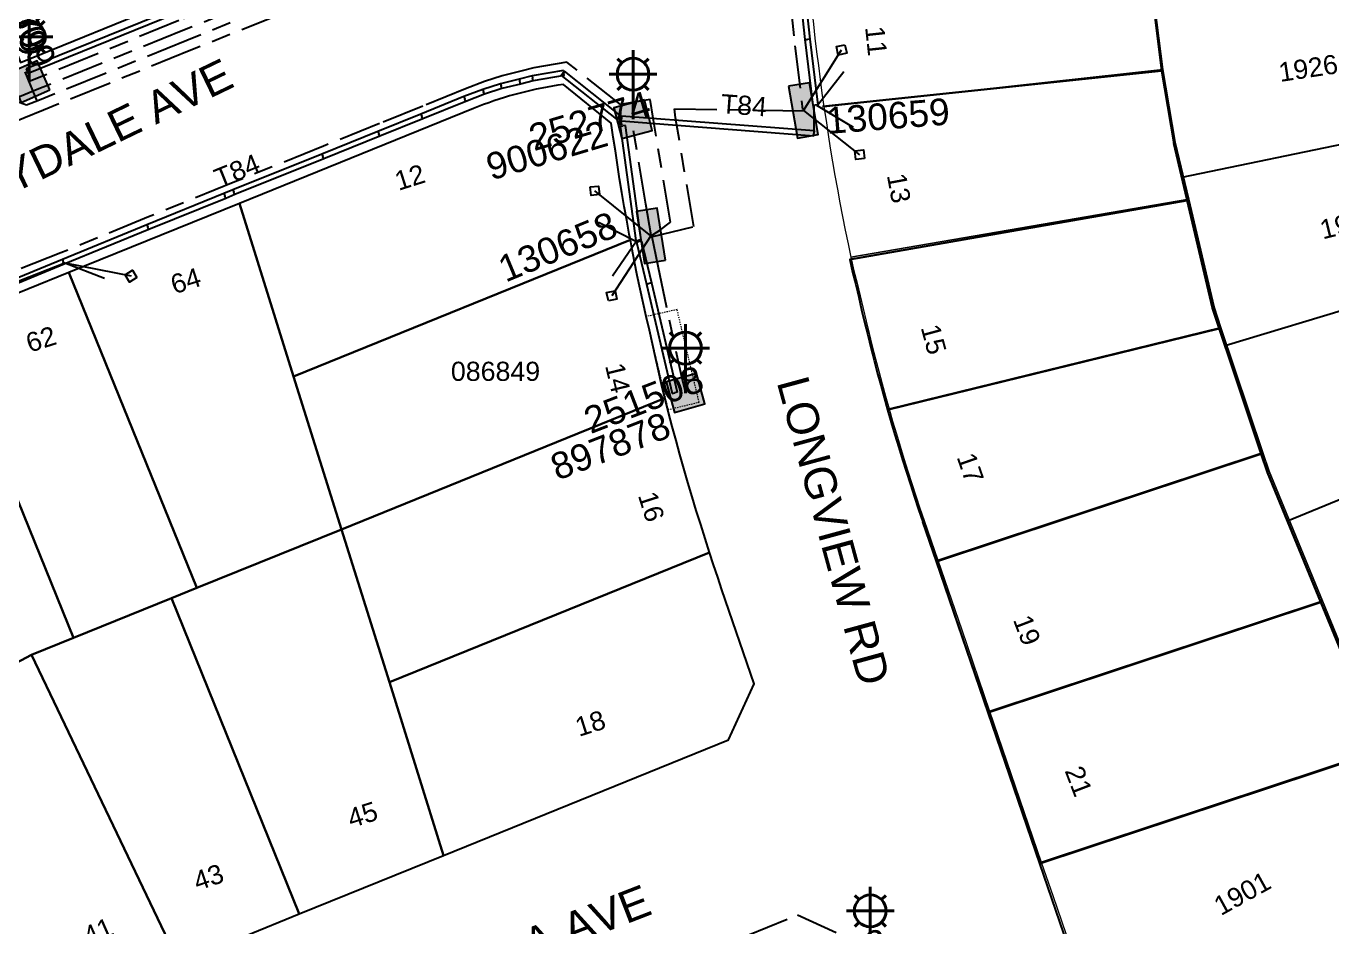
# Model space of a CAD drawing. Header units: metres. Extents: x 293673 to 295365, y 6233764 to 6235163.
# Drawn here: x 294210.9 to 294333.6, y 6234196.4 to 6234281 of the extents above; entities that cross this region are included whole.
import ezdxf
from ezdxf.enums import TextEntityAlignment as Align

# ---------------------------------------------------------------- set-up
doc = ezdxf.new("R2010")
doc.units = ezdxf.units.M
for name, pattern in [('Cable Exist UG', [8.2, 4, -1.2, 1.8, -1.2]), ('HIDDEN', [0.375, 0.25, -0.125]), ('HIDDEN2', [0.1875, 0.125, -0.0625])]:
    doc.linetypes.add(name, pattern=pattern)
doc.layers.get('0').update_dxf_attribs({"color": 6})
for name, color, linetype in [('_User Easement Numbers', 7, 'Continuous'), ('_USER new lots', 250, 'Continuous'), ('Duct_SP_EXT', 7, 'Continuous'), ('Equip_SP_SL_EXT', 7, 'Continuous'), ('Mains_HV_EXT', 7, 'Continuous'), ('Mains_LV_EXT', 7, 'Continuous'), ('Mains_LV_SL_EXT', 7, 'Continuous'), ('Notes', 7, 'Continuous'), ('Services_SP_EXT', 7, 'Continuous'), ('SupportsUG_SP_LV_EXT', 7, 'Continuous'), ('SupportsUG_SP_LV_SL_EXT', 7, 'Continuous'), ('Trench_SP_EXT', 7, 'Continuous')]:
    doc.layers.add(name, color=color, linetype=linetype)
for name, color, linetype, lineweight in [('Cadastre Land Parcels_SP_EXT', 9, 'Continuous', 5), ('Cadastre Other Property_SP_EXT', 9, 'HIDDEN', 5), ('Cadastre Roads_SP_EXT', 9, 'Continuous', 5)]:
    doc.layers.add(name, color=color, linetype=linetype, lineweight=lineweight)
doc.styles.add('COLUMN_LABEL', font='arial.ttf')
doc.styles.add('iecARIAL', font='arial.ttf', dxfattribs={"height": 2})
doc.styles.add('POLE_LABEL', font='arial.ttf')
doc.styles.get("Standard").update_dxf_attribs({"font": 'arial.ttf'})

# ---------------------------------------------------------------- blocks, each defined once
blk = doc.blocks.new('COLUMN_EXT')
blk.add_hatch(color=256).paths.add_polyline_path([(-1.49, 1.48), (-1.49, -1.49), (1.48, -1.49), (1.48, 1.48)])
blk.add_lwpolyline([(-1.49, -1.49), (1.48, -1.49), (1.48, 1.48), (-1.49, 1.48)], close=True)
for tag, height, style, flags, p in [('ASSET_NUM', 2.5, 'COLUMN_LABEL', 8, (2, 2)), ('STRUCTURE_PLANT_NUMBER', 0.2, 'POLE_LABEL', 9, (1.81, 0.03)), ('STREET_CODE', 0.2, 'COLUMN_LABEL', 9, (1.81, -0.2))]:
    blk.add_attdef(tag, text='', height=height, dxfattribs=dict(style=style, flags=flags)).set_placement(p, align=Align.MIDDLE_LEFT)
at = {"flags": 9}
for tag, p in [('COLUMN_TYPE', (1.81, -0.4)), ('OWNED_BY', (1.81, -0.6)), ('STATE', (1.81, -0.8)), ('USAGE', (1.81, -1)), ('LEGEND', (1.81, -1.2)), ('STREETNAME', (1.81, -1.6)), ('SUBURB', (1.81, -1.8)), ('LOCATION', (1.81, -1.4)), ('NOTES', (1.81, -2))]:
    blk.add_attdef(tag, text='', height=0.2, dxfattribs=at).set_placement(p, align=Align.MIDDLE_LEFT)
at = {"flags": 1}
blk.add_attdef('Z', (1.81, -2.35), '', height=0.2, dxfattribs=at)
blk = doc.blocks.new('PILLAR_EXT')
blk.add_hatch(color=256).paths.add_polyline_path([(-2.475, 0.99), (-2.475, -0.99), (2.475, -0.99), (2.475, 0.99)])
blk.add_lwpolyline([(-2.475, -0.99), (2.475, -0.99), (2.475, 0.99), (-2.475, 0.99)], close=True)
at = {"style": 'iecARIAL', "flags": 8}
blk.add_attdef('ASSET_NUM', (1.5, 3.5), '', height=2.5, dxfattribs=at)
for tag, p, flags in [('OWNED_BY', (0, -0.2), 9), ('STATE', (0, -0.4), 9), ('SUPPORT_TYPE', (0, -0.6), 9), ('USAGE', (0, -0.8), 9), ('LEGEND', (0, -1), 9), ('LOCATION', (0, -1.2), 9), ('NOTES', (0, -1.4), 9), ('STREETNAME', (0, -1.8), 9), ('SUBURB', (0, -2), 1), ('PARENT', (0, -1.6), 9)]:
    blk.add_attdef(tag, p, '', height=0.2, dxfattribs=dict(flags=flags))
blk = doc.blocks.new('SL_LANTERN_EXT')
at = {"lineweight": 40}
for p, q in [((0, 1.97), (0, 6.47)), ((-1.46, 5.68), (-1.06, 5.28)), ((1.46, 5.68), (1.06, 5.28)), ((-2.25, 4.22), (2.25, 4.22)), ((-1.46, 2.76), (-1.06, 3.16)), ((0, 0), (0, 2.72)), ((1.46, 2.76), (1.06, 3.16))]:
    blk.add_line(p, q, dxfattribs=at)
blk.add_circle((0, 4.22), 1.5, dxfattribs=at)
at = {"style": 'iecARIAL', "flags": 8}
blk.add_attdef('ASSET_NUM', (1.5, 1.5), '', height=2.5, dxfattribs=at)
for tag, p, height, flags in [('CONSTRUCTED_VOLTAGE', (0.98, -0.65), 0.2, 9), ('CONTROL_TYPE', (0.98, -0.85), 0.2, 9), ('LANTERN_PURPOSE', (0.98, -1.05), 0.2, 9), ('LANTERN_TYPE', (0.98, -1.25), 0.2, 9), ('LNUMBER', (2.18, -3.25), 2.5, 8), ('OPERATING_VOLTAGE', (0.98, -1.65), 0.2, 9), ('ORIENTATION', (0.98, -1.85), 0.2, 9), ('OWNED_BY', (0.98, -2.05), 0.2, 9), ('STATE', (0.98, -2.25), 0.2, 9), ('NO_PHASES', (0.98, -1.45), 0.2, 9), ('USAGE', (0.98, -2.45), 0.2, 9), ('CEXIST', (0.98, -2.65), 0.2, 9), ('CNEW', (0.98, -2.85), 0.2, 9), ('CNUMBER', (0.98, -3.05), 0.2, 9), ('CREMOVE', (0.98, -3.25), 0.2, 9), ('CREPLACE', (0.98, -3.45), 0.2, 9), ('LKINGHEIGHT', (0.98, -3.65), 0.2, 9), ('LBRACKET', (0.98, -3.85), 0.2, 9), ('LBRACKETVOCAB', (0.98, -4.05), 0.2, 9), ('LCATEGORY', (0.98, -4.25), 0.2, 9), ('LCHARGE1', (0.98, -4.45), 0.2, 9), ('LCHARGE1PERCENT', (0.98, -4.65), 0.2, 9), ('LCHARGE2', (0.98, -4.85), 0.2, 9), ('LCHARGE2PERCENT', (0.98, -5.05), 0.2, 9), ('LCHARGE3', (0.98, -5.25), 0.2, 9), ('LCHARGE3PERCENT', (0.98, -5.45), 0.2, 9), ('LEXIST', (0.98, -5.65), 0.2, 9), ('LLAMP', (0.98, -5.85), 0.2, 9), ('LLAMPVOCAB', (0.98, -6.05), 0.2, 9), ('LMAST', (0.98, -6.25), 0.2, 9), ('LMASTVOCAB', (0.98, -6.45), 0.2, 9), ('LNEW', (0.98, -6.65), 0.2, 9), ('LANTNUMBER', (0.98, -6.85), 0.2, 9), ('LOUTREACH', (0.98, -7.25), 0.2, 9), ('LOUTREACHVOCAB', (0.98, -7.45), 0.2, 9), ('LRATECODE', (0.98, -7.65), 0.2, 9), ('LREMOVE', (0.98, -7.85), 0.2, 9), ('LREPLACE', (0.98, -8.05), 0.2, 9), ('LTYPE', (0.98, -8.25), 0.2, 9), ('LTYPEVOCAB', (0.98, -8.45), 0.2, 9), ('LEGEND', (0.98, -8.65), 0.2, 9), ('STREETNAME', (0.98, -9.25), 0.2, 9), ('SUBURB', (0.98, -9.45), 0.2, 1), ('LOCATION', (0.98, -8.85), 0.2, 9), ('NOTES', (0.98, -9.05), 0.2, 9)]:
    blk.add_attdef(tag, p, '', height=height, dxfattribs=dict(flags=flags))
blk = doc.blocks.new('CCP_EXT')
at = {"flags": 9}
for tag, p in [('STATE', (0, -1.8)), ('LEGEND', (0, -1.4)), ('LIFE_SUPPORT', (0, -1.6)), ('NOTES', (0, -2))]:
    blk.add_attdef(tag, text='', height=0.2, dxfattribs=at).set_placement(p, align=Align.MIDDLE_LEFT)
blk.add_wipeout([(0, 0.57), (0.57, 0), (0, -0.57), (-0.57, 0)])
blk.add_lwpolyline([(-0.57, 0), (0, 0.57), (0.57, 0), (0, -0.57), (-0.57, 0)])
at = {"flags": 1}
blk.add_attdef('Z', (0, 0), '', height=0.2, dxfattribs=at)
at = {"flags": 9}
for tag, p in [('CCP_TYPE', (0, 0)), ('CONSTRUCTED_VOLTAGE', (0, -0.2)), ('OPERATING_VOLTAGE', (0, -0.6)), ('ORIENTATION', (0, -0.8)), ('OWNED_BY', (0, -1)), ('NO_PHASES', (0, -0.4)), ('USAGE', (0, -1.2))]:
    blk.add_attdef(tag, text='', height=0.2, dxfattribs=at).set_placement(p, align=Align.MIDDLE_LEFT)
blk = doc.blocks.new('A$C12BB781C')
at = {"layer": '_USER new lots'}
for p, q in [((294316.25, 6234287.4), (294317.59, 6234276.79)), ((294317.59, 6234276.79), (294318.75, 6234269.97)), ((294350.07, 6234273.12), (294319.51, 6234266.78)), ((294318.75, 6234269.97), (294320.02, 6234264.61)), ((294322.4, 6234254.5), (294318.75, 6234269.97)), ((294320.02, 6234264.61), (294322.4, 6234254.5)), ((294353.41, 6234259.99), (294323.58, 6234250.96)), ((294322.4, 6234254.5), (294323.04, 6234252.58)), ((294327.56, 6234239.05), (294322.4, 6234254.5)), ((294323.04, 6234252.58), (294326.97, 6234240.82)), ((294358.27, 6234246.31), (294329.44, 6234234.48)), ((294326.97, 6234240.82), (294327.56, 6234239.05)), ((294327.56, 6234239.05), (294332.58, 6234226.87)), ((294338.3, 6234212.97), (294327.56, 6234239.05)), ((294329.44, 6234234.48), (294327.56, 6234239.05)), ((294296.43, 6234230.7), (294295.15, 6234234.43)), ((294332.58, 6234226.87), (294329.44, 6234234.48)), ((294301.29, 6234216.51), (294296.43, 6234230.7)), ((294332.58, 6234226.87), (294301.29, 6234216.51)), ((294332.58, 6234226.87), (294301.29, 6234216.51)), ((294301.29, 6234216.51), (294332.58, 6234226.87)), ((294332.58, 6234226.87), (294338.3, 6234212.97)), ((294335.01, 6234220.95), (294332.58, 6234226.87)), ((294306.15, 6234202.32), (294301.29, 6234216.51)), ((294338.3, 6234212.97), (294306.15, 6234202.32)), ((294338.3, 6234212.97), (294306.15, 6234202.32)), ((294306.15, 6234202.32), (294338.3, 6234212.97)), ((294306.15, 6234202.32), (294338.3, 6234212.97)), ((294306.15, 6234202.32), (294338.3, 6234212.97))]:
    blk.add_line(p, q, dxfattribs=at)
at = {"layer": '_USER new lots', "linetype": 'Continuous'}
for p, q in [((294317.59, 6234276.79), (294285.73, 6234273.44)), ((294317.59, 6234276.79), (294285.73, 6234273.44)), ((294285.73, 6234273.44), (294317.59, 6234276.79)), ((294288.31, 6234259.08), (294320.02, 6234264.61)), ((294320.02, 6234264.61), (294288.31, 6234259.08)), ((294288.31, 6234259.08), (294320.02, 6234264.61)), ((294323.04, 6234252.58), (294291.85, 6234244.93)), ((294323.04, 6234252.58), (294291.85, 6234244.93)), ((294291.85, 6234244.93), (294323.04, 6234252.58)), ((294326.97, 6234240.82), (294296.43, 6234230.7)), ((294326.97, 6234240.82), (294296.43, 6234230.7)), ((294296.43, 6234230.7), (294326.97, 6234240.82))]:
    blk.add_line(p, q, dxfattribs=at)
at = {"layer": '_USER new lots'}
blk.add_lwpolyline([(294346.52, 6234162.71), (294332.67, 6234150.55, -0.084158), (294329.26, 6234148.44), (294328.9, 6234148.29), (294323.89, 6234150.58), (294313.29, 6234181.5), (294306.15, 6234202.32)], format="xyb", dxfattribs=at)
at = {"layer": '_USER new lots', "linetype": 'Continuous'}
for points in [[(294224.24, 6234283.21), (294212.4, 6234312.43), (294212.18, 6234312.35), (294198.5, 6234306.8), (294210.34, 6234277.58), (294224.24, 6234283.21)], [(294267.67, 6234260.9), (294267.57, 6234261.45), (294267.33, 6234262.75), (294267.1, 6234264.05), (294266.88, 6234265.35), (294266.66, 6234266.65), (294266.46, 6234267.95), (294266.26, 6234269.26), (294266.06, 6234270.56), (294265.88, 6234271.87), (294261.37, 6234275.51), (294260.86, 6234275.43), (294260.35, 6234275.35), (294259.84, 6234275.26), (294259.34, 6234275.16), (294258.83, 6234275.06), (294258.33, 6234274.95), (294257.82, 6234274.83), (294257.32, 6234274.7), (294256.82, 6234274.57), (294256.32, 6234274.43), (294255.83, 6234274.28), (294255.34, 6234274.12), (294254.84, 6234273.96), (294254.36, 6234273.79), (294253.87, 6234273.62), (294253.39, 6234273.43), (294252.91, 6234273.25), (294230.92, 6234264.34), (294236.02, 6234248.08), (294267.67, 6234260.9)], [(294240.52, 6234233.71), (294236.02, 6234248.08), (294230.92, 6234264.34), (294214.9, 6234257.84), (294226.91, 6234228.21), (294240.52, 6234233.71)], [(294323.04, 6234252.58), (294322.4, 6234254.5), (294320.02, 6234264.61), (294288.31, 6234259.08), (294288.54, 6234257.89), (294288.86, 6234256.72), (294289.13, 6234255.53), (294289.41, 6234254.35), (294289.69, 6234253.17), (294289.98, 6234251.98), (294290.27, 6234250.8), (294290.57, 6234249.62), (294290.88, 6234248.45), (294291.2, 6234247.27), (294291.52, 6234246.1), (294291.85, 6234244.93), (294323.04, 6234252.58)], [(294270.9, 6234246.03), (294270.6, 6234247.31), (294270.31, 6234248.59), (294270.02, 6234249.87), (294269.74, 6234251.15), (294269.47, 6234252.44), (294269.14, 6234253.7), (294268.86, 6234254.99), (294268.59, 6234256.28), (294268.32, 6234257.57), (294268.06, 6234258.86), (294267.81, 6234260.16), (294267.67, 6234260.9), (294236.02, 6234248.08), (294240.52, 6234233.71), (294270.9, 6234246.03)], [(294224.53, 6234227.25), (294226.91, 6234228.21), (294214.9, 6234257.84), (294203.31, 6234253.15), (294215.32, 6234223.52), (294224.53, 6234227.25)], [(294211.37, 6234221.93), (294215.32, 6234223.52), (294203.31, 6234253.15), (294201.94, 6234252.59), (294200.85, 6234252.14), (294199.75, 6234251.69), (294198.67, 6234251.23), (294197.58, 6234250.75), (294196.5, 6234250.28), (294195.42, 6234249.79), (294194.34, 6234249.3), (294193.27, 6234248.81), (294192.2, 6234248.3), (294191.13, 6234247.79), (294190.07, 6234247.27), (294189.01, 6234246.74), (294203.26, 6234217.64), (294211.37, 6234221.93)], [(294326.97, 6234240.82), (294323.04, 6234252.58), (294291.85, 6234244.93), (294292.19, 6234243.76), (294292.53, 6234242.58), (294292.89, 6234241.41), (294293.25, 6234240.24), (294293.61, 6234239.08), (294293.99, 6234237.91), (294294.37, 6234236.75), (294294.76, 6234235.59), (294295.15, 6234234.43), (294296.43, 6234230.7), (294326.97, 6234240.82)], [(294275.11, 6234231.55), (294274.69, 6234232.86), (294274.28, 6234234.16), (294273.87, 6234235.47), (294273.47, 6234236.78), (294273.08, 6234238.1), (294272.7, 6234239.42), (294272.33, 6234240.73), (294271.96, 6234242.06), (294271.6, 6234243.38), (294271.25, 6234244.7), (294270.9, 6234246.03), (294240.52, 6234233.71), (294245.02, 6234219.35), (294275.11, 6234231.55)], [(294332.58, 6234226.87), (294327.56, 6234239.06), (294326.97, 6234240.82), (294296.43, 6234230.7), (294298.67, 6234224.16), (294301.29, 6234216.51), (294332.58, 6234226.87)], [(294250.12, 6234203.07), (294245.02, 6234219.35), (294240.52, 6234233.71), (294226.91, 6234228.21), (294224.53, 6234227.25), (294236.55, 6234197.58), (294250.12, 6234203.07)], [(294276.9, 6234213.93), (294279.31, 6234219.21), (294276.28, 6234228.04), (294275.88, 6234229.21), (294275.49, 6234230.38), (294275.11, 6234231.55), (294245.02, 6234219.35), (294250.12, 6234203.07), (294276.9, 6234213.93)], [(294226.08, 6234193.16), (294226.85, 6234193.52), (294227.62, 6234193.87), (294228.39, 6234194.21), (294229.16, 6234194.55), (294229.94, 6234194.88), (294230.72, 6234195.21), (294231.5, 6234195.53), (294236.55, 6234197.58), (294224.53, 6234227.25), (294215.32, 6234223.52), (294211.37, 6234221.93), (294225.32, 6234192.8), (294226.08, 6234193.16)], [(294214.38, 6234186.78), (294215.14, 6234187.25), (294215.9, 6234187.71), (294216.67, 6234188.17), (294217.44, 6234188.62), (294218.21, 6234189.07), (294218.99, 6234189.51), (294219.77, 6234189.94), (294220.55, 6234190.37), (294221.33, 6234190.79), (294222.12, 6234191.21), (294222.92, 6234191.61), (294223.72, 6234192.02), (294224.51, 6234192.41), (294225.32, 6234192.8), (294211.37, 6234221.93), (294203.26, 6234217.64), (294196.06, 6234213.84), (294213.63, 6234186.3), (294214.38, 6234186.78)]]:
    blk.add_lwpolyline(points, close=True, dxfattribs=at)
at = {"layer": '_USER new lots'}
blk.add_lwpolyline([(294338.3, 6234212.97), (294332.58, 6234226.87), (294301.29, 6234216.51), (294306.16, 6234202.31), (294338.3, 6234212.97)], close=True, dxfattribs=at)
for s, rotation, p in [('1926', 8.575, (294331.38, 6234277.05, 126.25)), ('1925', 13.7952, (294335.25, 6234262.49)), ('1901', 28.9744, (294325.18, 6234199.51))]:
    blk.add_text(s, height=1.8, rotation=rotation, dxfattribs=at).set_placement(p, align=Align.MIDDLE_CENTER)

msp = doc.modelspace()

# ---------------------------------------------------------------- linework, layer by layer
at = {"layer": 'Cadastre Land Parcels_SP_EXT', "linetype": 'Continuous'}
for points in [[(294224.24, 6234283.21), (294212.4, 6234312.43), (294212.18, 6234312.35), (294198.5, 6234306.8), (294210.34, 6234277.58), (294224.24, 6234283.21)], [(294317.72, 6234276.91), (294316.38, 6234287.51), (294316.3, 6234289.25), (294284.28, 6234287.66), (294284.38, 6234286.36), (294284.5, 6234285.06), (294284.62, 6234283.76), (294284.74, 6234282.46), (294284.88, 6234281.16), (294285.02, 6234279.87), (294285.18, 6234278.57), (294285.34, 6234277.28), (294285.5, 6234275.98), (294285.68, 6234274.69), (294285.86, 6234273.4), (294317.72, 6234276.91)], [(294320.15, 6234264.73), (294318.89, 6234270.08), (294317.72, 6234276.91), (294285.86, 6234273.4), (294286.06, 6234272.11), (294286.25, 6234270.82), (294286.46, 6234269.53), (294286.68, 6234268.24), (294286.9, 6234266.96), (294287.13, 6234265.68), (294287.37, 6234264.39), (294287.61, 6234263.11), (294287.87, 6234261.83), (294288.13, 6234260.55), (294288.4, 6234259.28), (294320.15, 6234264.73)], [(294267.67, 6234260.9), (294267.57, 6234261.45), (294267.33, 6234262.75), (294267.1, 6234264.05), (294266.88, 6234265.35), (294266.66, 6234266.65), (294266.46, 6234267.95), (294266.26, 6234269.26), (294266.06, 6234270.56), (294265.88, 6234271.87), (294261.37, 6234275.51), (294260.86, 6234275.43), (294260.35, 6234275.35), (294259.84, 6234275.26), (294259.34, 6234275.16), (294258.83, 6234275.06), (294258.33, 6234274.95), (294257.82, 6234274.83), (294257.32, 6234274.7), (294256.82, 6234274.57), (294256.32, 6234274.43), (294255.83, 6234274.28), (294255.34, 6234274.12), (294254.84, 6234273.96), (294254.36, 6234273.79), (294253.87, 6234273.62), (294253.39, 6234273.43), (294252.91, 6234273.25), (294230.92, 6234264.34), (294236.02, 6234248.08), (294267.67, 6234260.9)], [(294240.52, 6234233.71), (294236.02, 6234248.08), (294230.92, 6234264.34), (294214.9, 6234257.84), (294226.91, 6234228.21), (294240.52, 6234233.71)], [(294323.17, 6234252.69), (294322.53, 6234254.62), (294320.15, 6234264.73), (294288.4, 6234259.28), (294288.67, 6234258), (294289, 6234256.84), (294289.26, 6234255.65), (294289.54, 6234254.47), (294289.82, 6234253.28), (294290.11, 6234252.1), (294290.41, 6234250.92), (294290.71, 6234249.74), (294291.02, 6234248.56), (294291.33, 6234247.39), (294291.66, 6234246.21), (294291.98, 6234245.04), (294323.17, 6234252.69)], [(294270.9, 6234246.03), (294270.6, 6234247.31), (294270.31, 6234248.59), (294270.02, 6234249.87), (294269.74, 6234251.15), (294269.47, 6234252.44), (294269.14, 6234253.7), (294268.86, 6234254.99), (294268.59, 6234256.28), (294268.32, 6234257.57), (294268.06, 6234258.86), (294267.81, 6234260.16), (294267.67, 6234260.9), (294236.02, 6234248.08), (294240.52, 6234233.71), (294270.9, 6234246.03)], [(294224.53, 6234227.25), (294226.91, 6234228.21), (294214.9, 6234257.84), (294203.31, 6234253.15), (294215.32, 6234223.52), (294224.53, 6234227.25)], [(294211.37, 6234221.93), (294215.32, 6234223.52), (294203.31, 6234253.15), (294201.94, 6234252.59), (294200.85, 6234252.14), (294199.75, 6234251.69), (294198.67, 6234251.23), (294197.58, 6234250.75), (294196.5, 6234250.28), (294195.42, 6234249.79), (294194.34, 6234249.3), (294193.27, 6234248.81), (294192.2, 6234248.3), (294191.13, 6234247.79), (294190.07, 6234247.27), (294189.01, 6234246.74), (294203.26, 6234217.64), (294211.37, 6234221.93)], [(294327.11, 6234240.93), (294323.17, 6234252.69), (294291.98, 6234245.04), (294292.32, 6234243.87), (294292.67, 6234242.7), (294293.02, 6234241.53), (294293.38, 6234240.36), (294293.75, 6234239.19), (294294.12, 6234238.02), (294294.5, 6234236.86), (294294.89, 6234235.7), (294295.28, 6234234.54), (294296.56, 6234230.81), (294327.11, 6234240.93)], [(294275.11, 6234231.55), (294274.69, 6234232.86), (294274.28, 6234234.16), (294273.87, 6234235.47), (294273.47, 6234236.78), (294273.08, 6234238.1), (294272.7, 6234239.42), (294272.33, 6234240.73), (294271.96, 6234242.06), (294271.6, 6234243.38), (294271.25, 6234244.7), (294270.9, 6234246.03), (294240.52, 6234233.71), (294245.02, 6234219.35), (294275.11, 6234231.55)], [(294332.71, 6234226.99), (294327.7, 6234239.17), (294327.11, 6234240.93), (294296.56, 6234230.81), (294298.81, 6234224.27), (294301.43, 6234216.62), (294332.71, 6234226.99)], [(294250.12, 6234203.07), (294245.02, 6234219.35), (294240.52, 6234233.71), (294226.91, 6234228.21), (294224.53, 6234227.25), (294236.55, 6234197.58), (294250.12, 6234203.07)], [(294276.9, 6234213.93), (294279.31, 6234219.21), (294276.28, 6234228.04), (294275.88, 6234229.21), (294275.49, 6234230.38), (294275.11, 6234231.55), (294245.02, 6234219.35), (294250.12, 6234203.07), (294276.9, 6234213.93)], [(294226.08, 6234193.16), (294226.85, 6234193.52), (294227.62, 6234193.87), (294228.39, 6234194.21), (294229.16, 6234194.55), (294229.94, 6234194.88), (294230.72, 6234195.21), (294231.5, 6234195.53), (294236.55, 6234197.58), (294224.53, 6234227.25), (294215.32, 6234223.52), (294211.37, 6234221.93), (294225.32, 6234192.8), (294226.08, 6234193.16)], [(294338.44, 6234213.08), (294332.71, 6234226.99), (294301.43, 6234216.62), (294306.29, 6234202.43), (294338.44, 6234213.08)], [(294214.38, 6234186.78), (294215.14, 6234187.25), (294215.9, 6234187.71), (294216.67, 6234188.17), (294217.44, 6234188.62), (294218.21, 6234189.07), (294218.99, 6234189.51), (294219.77, 6234189.94), (294220.55, 6234190.37), (294221.33, 6234190.79), (294222.12, 6234191.21), (294222.92, 6234191.61), (294223.72, 6234192.02), (294224.51, 6234192.41), (294225.32, 6234192.8), (294211.37, 6234221.93), (294203.26, 6234217.64), (294196.06, 6234213.84), (294213.63, 6234186.3), (294214.38, 6234186.78)]]:
    msp.add_lwpolyline(points, close=True, dxfattribs=at)
msp.add_lwpolyline([(294316.38, 6234287.51), (294317.72, 6234276.91), (294318.89, 6234270.08), (294320.15, 6234264.73), (294322.53, 6234254.62), (294323.17, 6234252.69), (294327.11, 6234240.93), (294327.7, 6234239.17), (294332.71, 6234226.99), (294338.44, 6234213.08), (294306.29, 6234202.43), (294307.4, 6234199.21), (294324.02, 6234150.69)], dxfattribs=at)
at = {"layer": 'Cadastre Other Property_SP_EXT', "linetype": 'HIDDEN2'}
msp.add_lwpolyline([(294269.14, 6234253.7), (294271.21, 6234244.96), (294274.13, 6234245.66), (294272.06, 6234254.36), (294269.14, 6234253.7)], close=True, dxfattribs=at)
at = {"layer": 'Duct_SP_EXT'}
for p, q in [((294283.23, 6234287.63), (294284.07, 6234279.73)), ((294283.7, 6234287.67), (294284.55, 6234279.78)), ((294224.75, 6234282.59), (294210.89, 6234276.98)), ((294224.93, 6234282.15), (294211.08, 6234276.53)), ((294284.07, 6234279.73), (294284.31, 6234279.75)), ((294284.07, 6234279.73), (294284.81, 6234273.56)), ((294284.55, 6234279.78), (294284.31, 6234279.75)), ((294284.55, 6234279.78), (294285.28, 6234273.61)), ((294210.89, 6234276.98), (294210.88, 6234276.97)), ((294210.88, 6234276.97), (294210.97, 6234276.75)), ((294210.89, 6234276.98), (294210.99, 6234276.76)), ((294211.06, 6234276.53), (294210.97, 6234276.75)), ((294211.08, 6234276.53), (294210.99, 6234276.76)), ((294211.08, 6234276.53), (294211.06, 6234276.53)), ((294257.21, 6234276.01), (294255.46, 6234275.58)), ((294258.43, 6234276.32), (294257.21, 6234276.01)), ((294257.21, 6234276.01), (294257.27, 6234275.78)), ((294261.37, 6234276.82), (294258.43, 6234276.32)), ((294258.43, 6234276.32), (294258.48, 6234276.09)), ((294258.53, 6234275.85), (294258.48, 6234276.09)), ((294261.45, 6234276.34), (294258.53, 6234275.85)), ((294261.17, 6234276.39), (294261.32, 6234276.58)), ((294266.39, 6234272.25), (294261.17, 6234276.39)), ((294261.47, 6234276.76), (294261.32, 6234276.58)), ((294261.37, 6234276.82), (294261.41, 6234276.58)), ((294261.45, 6234276.34), (294261.41, 6234276.58)), ((294266.69, 6234272.62), (294261.47, 6234276.76)), ((294253.8, 6234275.04), (294252.02, 6234274.37)), ((294255.46, 6234275.58), (294253.8, 6234275.04)), ((294253.8, 6234275.04), (294253.88, 6234274.81)), ((294253.96, 6234274.59), (294253.88, 6234274.81)), ((294255.6, 6234275.12), (294253.96, 6234274.59)), ((294255.46, 6234275.58), (294255.53, 6234275.35)), ((294255.6, 6234275.12), (294255.53, 6234275.35)), ((294257.33, 6234275.55), (294255.6, 6234275.12)), ((294257.33, 6234275.55), (294257.27, 6234275.78)), ((294258.53, 6234275.85), (294257.33, 6234275.55)), ((294252.02, 6234274.37), (294247.98, 6234272.73)), ((294252.2, 6234273.92), (294248.16, 6234272.29)), ((294252.02, 6234274.37), (294252.11, 6234274.14)), ((294252.2, 6234273.92), (294252.11, 6234274.14)), ((294253.96, 6234274.59), (294252.2, 6234273.92)), ((294284.81, 6234273.56), (294285.05, 6234273.58)), ((294285.28, 6234273.61), (294285.05, 6234273.58)), ((294247.98, 6234272.73), (294243.93, 6234271.09)), ((294248.16, 6234272.29), (294244.11, 6234270.65)), ((294247.98, 6234272.73), (294248.07, 6234272.51)), ((294248.16, 6234272.29), (294248.07, 6234272.51)), ((294266.39, 6234272.25), (294266.54, 6234272.44)), ((294266.69, 6234272.62), (294266.54, 6234272.44)), ((294266.81, 6234272.05), (294266.83, 6234272.29)), ((294266.85, 6234272.53), (294266.83, 6234272.29)), ((294284.94, 6234271.14), (294266.85, 6234272.53)), ((294243.93, 6234271.09), (294238.68, 6234268.97)), ((294243.93, 6234271.09), (294244.02, 6234270.87)), ((294266.74, 6234271.6), (294266.97, 6234271.63)), ((294268.2, 6234260.86), (294266.74, 6234271.6)), ((294284.9, 6234270.66), (294266.81, 6234272.05)), ((294267.21, 6234271.66), (294266.97, 6234271.63)), ((294268.68, 6234260.92), (294267.21, 6234271.66)), ((294284.94, 6234271.14), (294284.92, 6234270.9)), ((294244.11, 6234270.65), (294238.86, 6234268.52)), ((294244.11, 6234270.65), (294244.02, 6234270.87)), ((294284.9, 6234270.66), (294284.92, 6234270.9)), ((294238.68, 6234268.97), (294230.32, 6234265.61)), ((294238.68, 6234268.97), (294238.77, 6234268.75)), ((294238.86, 6234268.52), (294238.77, 6234268.75)), ((294238.86, 6234268.52), (294230.5, 6234265.17)), ((294229.46, 6234265.26), (294222.23, 6234262.33)), ((294230.32, 6234265.61), (294229.46, 6234265.26)), ((294229.46, 6234265.26), (294229.46, 6234265.26)), ((294229.46, 6234265.26), (294229.55, 6234265.04)), ((294229.46, 6234265.26), (294229.55, 6234265.04)), ((294229.64, 6234264.81), (294229.55, 6234265.04)), ((294229.64, 6234264.81), (294229.55, 6234265.04)), ((294230.5, 6234265.17), (294229.64, 6234264.81)), ((294230.32, 6234265.61), (294230.41, 6234265.39)), ((294230.5, 6234265.17), (294230.41, 6234265.39)), ((294229.64, 6234264.81), (294222.41, 6234261.88)), ((294229.64, 6234264.81), (294229.64, 6234264.81)), ((294222.23, 6234262.33), (294214.28, 6234259.07)), ((294222.23, 6234262.33), (294222.32, 6234262.1)), ((294222.41, 6234261.88), (294222.32, 6234262.1)), ((294268.2, 6234260.86), (294268.44, 6234260.89)), ((294268.24, 6234260.69), (294268.48, 6234260.75)), ((294268.24, 6234260.69), (294269.18, 6234256.76)), ((294268.68, 6234260.92), (294268.44, 6234260.89)), ((294268.71, 6234260.8), (294268.48, 6234260.75)), ((294268.71, 6234260.8), (294269.65, 6234256.87)), ((294214.28, 6234259.07), (294208.6, 6234256.73)), ((294214.28, 6234259.07), (294214.37, 6234258.84)), ((294214.46, 6234258.62), (294214.37, 6234258.84)), ((294214.46, 6234258.62), (294208.79, 6234256.28)), ((294269.18, 6234256.76), (294269.41, 6234256.82)), ((294269.18, 6234256.76), (294271.61, 6234246.49)), ((294269.65, 6234256.87), (294269.41, 6234256.82)), ((294269.65, 6234256.87), (294272.08, 6234246.6)), ((294271.61, 6234246.49), (294271.84, 6234246.54)), ((294272.08, 6234246.6), (294271.84, 6234246.54))]:
    msp.add_line(p, q, dxfattribs=at)
at = {"layer": 'Mains_HV_EXT', "linetype": 'Cable Exist UG'}
for points in [[(294234.09, 6234283.99), (294225.62, 6234280.58), (294211.75, 6234274.96), (294204.82, 6234272.14)], [(294234.85, 6234282.13), (294226.37, 6234278.72), (294212.51, 6234273.11), (294205.57, 6234270.29)]]:
    msp.add_lwpolyline(points, dxfattribs=at)
at = {"layer": 'Mains_LV_EXT', "linetype": 'Cable Exist UG'}
for points in [[(294282.06, 6234317.94), (294281.76, 6234312.97), (294281.76, 6234312.97), (294281.6, 6234309.88), (294281.65, 6234301.87), (294281.81, 6234295.02), (294282.28, 6234287.04), (294283.13, 6234279.13), (294283.86, 6234273.15)], [(294234.96, 6234285.4), (294234.89, 6234283.23), (294234.89, 6234283.23), (294225.99, 6234279.65), (294212.13, 6234274.03), (294210.92, 6234273.55), (294208.11, 6234274.56), (294208.11, 6234274.56), (294204.45, 6234273.07), (294197.49, 6234270.19), (294189.59, 6234266.88), (294183.82, 6234264.29)], [(294269.66, 6234261.2), (294273.62, 6234262.16), (294273.62, 6234262.16), (294271.92, 6234272.37), (294271.81, 6234273.23), (294284.03, 6234273.03)], [(294278.71, 6234195.58), (294283.37, 6234197.48), (294288.57, 6234195.13)]]:
    msp.add_lwpolyline(points, dxfattribs=at)
at = {"layer": 'Mains_LV_SL_EXT', "linetype": 'Cable Exist UG'}
for points in [[(294234.87, 6234285.49), (294232.18, 6234284.29), (294232.18, 6234284.29), (294225.24, 6234281.51), (294211.15, 6234275.78)], [(294269.61, 6234261.34), (294269.12, 6234264.25), (294269.12, 6234264.25), (294267.81, 6234272.18)], [(294269.66, 6234261.34), (294270.24, 6234258.48), (294270.24, 6234258.48), (294272.5, 6234247.92), (294272.85, 6234246.58)]]:
    msp.add_lwpolyline(points, dxfattribs=at)
at = {"layer": 'Trench_SP_EXT', "linetype": 'Cable Exist UG'}
for points in [[(294211.93, 6234273.88), (294210.78, 6234276.69)], [(294285.26, 6234273.57), (294288.06, 6234277.14)], [(294285.18, 6234273.56), (294289.07, 6234271.2)], [(294284.93, 6234273.5), (294284.92, 6234270.9)], [(294268.26, 6234260.73), (294264.59, 6234262.58)], [(294214.52, 6234258.75), (294218.93, 6234257.07)]]:
    msp.add_lwpolyline(points, dxfattribs=at)

# ---------------------------------------------------------------- block references
at = {"layer": 'Equip_SP_SL_EXT'}
ref = msp.add_blockref('SL_LANTERN_EXT', (294211.15, 6234275.78), dxfattribs=at)
ref.add_attrib('ASSET_NUM', '251509', dxfattribs={"layer": '0', "height": 2.5, "rotation": 292.2598, "style": 'iecARIAL'}).set_placement((294212.65, 6234277.28), align=Align.MIDDLE_RIGHT)
ref = msp.add_blockref('SL_LANTERN_EXT', (294267.92, 6234272.25), dxfattribs=at)
ref.add_attrib('ASSET_NUM', '252774', dxfattribs={"layer": '0', "height": 2.5, "rotation": 16.5528, "style": 'iecARIAL'}).set_placement((294269.42, 6234273.75), align=Align.MIDDLE_RIGHT)
ref = msp.add_blockref('SL_LANTERN_EXT', (294272.85, 6234246.52), dxfattribs=at)
ref.add_attrib('ASSET_NUM', '251508', dxfattribs={"layer": '0', "height": 2.5, "rotation": 21.1504, "style": 'iecARIAL'}).set_placement((294274.35, 6234248.02), align=Align.MIDDLE_RIGHT)
ref = msp.add_blockref('SL_LANTERN_EXT', (294290.22, 6234193.64), dxfattribs=at)
ref.add_attrib('ASSET_NUM', '258788', dxfattribs={"layer": '0', "height": 2.5, "rotation": 19.8464, "style": 'iecARIAL'}).set_placement((294291.72, 6234195.14), align=Align.MIDDLE_RIGHT)
at = {"layer": 'SupportsUG_SP_LV_EXT'}
ref = msp.add_blockref('PILLAR_EXT', (294283.94, 6234273.07), dxfattribs=dict(at, rotation=279.7714292595877))
ref.add_attrib('ASSET_NUM', '130659', dxfattribs={"layer": '0', "height": 2.5, "rotation": 4.4605, "style": 'iecARIAL'}).set_placement((294286.06, 6234272.1), align=Align.MIDDLE_LEFT)
ref = msp.add_blockref('PILLAR_EXT', (294269.6, 6234261.3), dxfattribs=dict(at, rotation=99.01955499107916))
ref.add_attrib('ASSET_NUM', '130658', dxfattribs={"layer": '0', "height": 2.5, "rotation": 22.5296, "style": 'iecARIAL'}).set_placement((294266.22, 6234262.5), align=Align.MIDDLE_RIGHT)
at = {"layer": 'SupportsUG_SP_LV_SL_EXT'}
ref = msp.add_blockref('COLUMN_EXT', (294211.15, 6234275.78), dxfattribs=dict(at, rotation=113.803647157019))
ref.add_attrib('ASSET_NUM', '897879', dxfattribs={"layer": '0', "height": 2.5, "rotation": 292.2598, "style": 'COLUMN_LABEL'}).set_placement((294211.92, 6234278.66), align=Align.MIDDLE_RIGHT)
ref = msp.add_blockref('COLUMN_EXT', (294267.92, 6234272.25), dxfattribs=dict(at, rotation=194.5511648680015))
ref.add_attrib('ASSET_NUM', '900622', dxfattribs={"layer": '0', "height": 2.5, "rotation": 16.5528, "style": 'COLUMN_LABEL'}).set_placement((294265.4, 6234271), align=Align.MIDDLE_RIGHT)
ref = msp.add_blockref('COLUMN_EXT', (294272.85, 6234246.52), dxfattribs=dict(at, rotation=195.4373057546725))
ref.add_attrib('ASSET_NUM', '897878', dxfattribs={"layer": '0', "height": 2.5, "rotation": 21.1504, "style": 'COLUMN_LABEL'}).set_placement((294271.22, 6234243.64), align=Align.MIDDLE_RIGHT)

# ---------------------------------------------------------------- texts
at = {"layer": '_User Easement Numbers'}
msp.add_text('086849', height=1.8, dxfattribs=at).set_placement((294250.8, 6234247.66))
at = {"layer": 'Cadastre Land Parcels_SP_EXT'}
for s, rotation, p in [('11', 276.114, (294289.73, 6234280.89)), ('12', 17.5653, (294245.88, 6234265.51)), ('13', 280.6624, (294291.77, 6234266.98)), ('64', 17.5665, (294224.81, 6234255.79)), ('62', 17.567, (294211.21, 6234250.3)), ('15', 285.2389, (294294.95, 6234252.68)), ('14', 283.5978, (294265.28, 6234249.09)), ('17', 289.2166, (294298.32, 6234240.51)), ('16', 287.7353, (294268.36, 6234236.91)), ('19', 290.9319, (294303.61, 6234225.23)), ('18', 17.5689, (294262.84, 6234214.21)), ('21', 290.9373, (294308.47, 6234211.04)), ('45', 17.5671, (294241.43, 6234205.63)), ('43', 18.8889, (294226.98, 6234199.73)), ('41', 23.7555, (294216.72, 6234194.54))]:
    msp.add_text(s, height=1.8, rotation=rotation, dxfattribs=at).set_placement(p)
at = {"layer": 'Cadastre Roads_SP_EXT', "color": 7}
for s, rotation, p in [('LILLYDALE AVE', 25.7614, (294202.28, 6234261.69)), ('LONGVIEW RD', 285.2389, (294281.41, 6234247.56)), ('TARRAWARRA AVE', 21.1384, (294233.17, 6234183.42))]:
    msp.add_text(s, height=3, rotation=rotation, dxfattribs=at).set_placement(p)
at = {"layer": 'Mains_LV_EXT'}
for rotation, p in [(355.7936, (294276.12, 6234272.82)), (22.0623, (294229.03, 6234265.76))]:
    msp.add_text('T84', height=1.8, rotation=rotation, dxfattribs=at).set_placement(p)

# ---------------------------------------------------------------- next in the draw order: block references
at = {"layer": 'Services_SP_EXT'}
for p, rotation in [((294287.52, 6234278.76), 237.771429686974), ((294289.22, 6234268.91), 141.7714294790067), ((294264.33, 6234265.52), 321.0195547788056), ((294220.73, 6234257.5), 166.0698024962148), ((294265.92, 6234255.65), 57.01955535043472)]:
    msp.add_blockref('CCP_EXT', p, dxfattribs=dict(at, rotation=rotation))

# ---------------------------------------------------------------- next in the draw order: linework, layer by layer
at = {"layer": 'Duct_SP_EXT'}
msp.add_line((294222.41, 6234261.88), (294214.46, 6234258.62), dxfattribs=at)
at = {"layer": 'Mains_LV_EXT', "linetype": 'Cable Exist UG'}
msp.add_lwpolyline([(294269.56, 6234261.26), (294270.42, 6234261.79), (294270.42, 6234261.79), (294271.43, 6234262.56), (294271.43, 6234262.56), (294269.82, 6234272.34), (294269.52, 6234274.09), (294266.75, 6234273.63), (294266.75, 6234273.63), (294261.7, 6234277.6), (294258.59, 6234277.07), (294257.37, 6234276.76), (294255.62, 6234276.33), (294253.96, 6234275.78), (294252.18, 6234275.11), (294248.15, 6234273.48), (294244.1, 6234271.84), (294238.84, 6234269.71), (294230.49, 6234266.36), (294222.39, 6234263.07), (294214.13, 6234259.68), (294208.31, 6234257.38), (294202.56, 6234254.97)], dxfattribs=at)
at = {"layer": 'Services_SP_EXT'}
for points in [[(294283.94, 6234273.07), (294287.52, 6234278.76)], [(294283.94, 6234273.07), (294289.22, 6234268.91)], [(294269.6, 6234261.3), (294264.33, 6234265.52)], [(294269.6, 6234261.3), (294265.92, 6234255.65)], [(294202.69, 6234255.06), (294206.01, 6234255.34), (294206.01, 6234255.34), (294208.69, 6234256.46), (294214.51, 6234258.75), (294220.75, 6234257.52)]]:
    msp.add_lwpolyline(points, dxfattribs=at)
at = {"layer": 'Trench_SP_EXT', "linetype": 'Cable Exist UG'}
msp.add_lwpolyline([(294268.26, 6234260.78), (294265.59, 6234256.94)], dxfattribs=at)

# ---------------------------------------------------------------- next in the draw order: block references
at = {"layer": 'Notes'}
msp.add_blockref('A$C12BB781C', (0, 0), dxfattribs=at)

doc.saveas('drawing.dxf')
